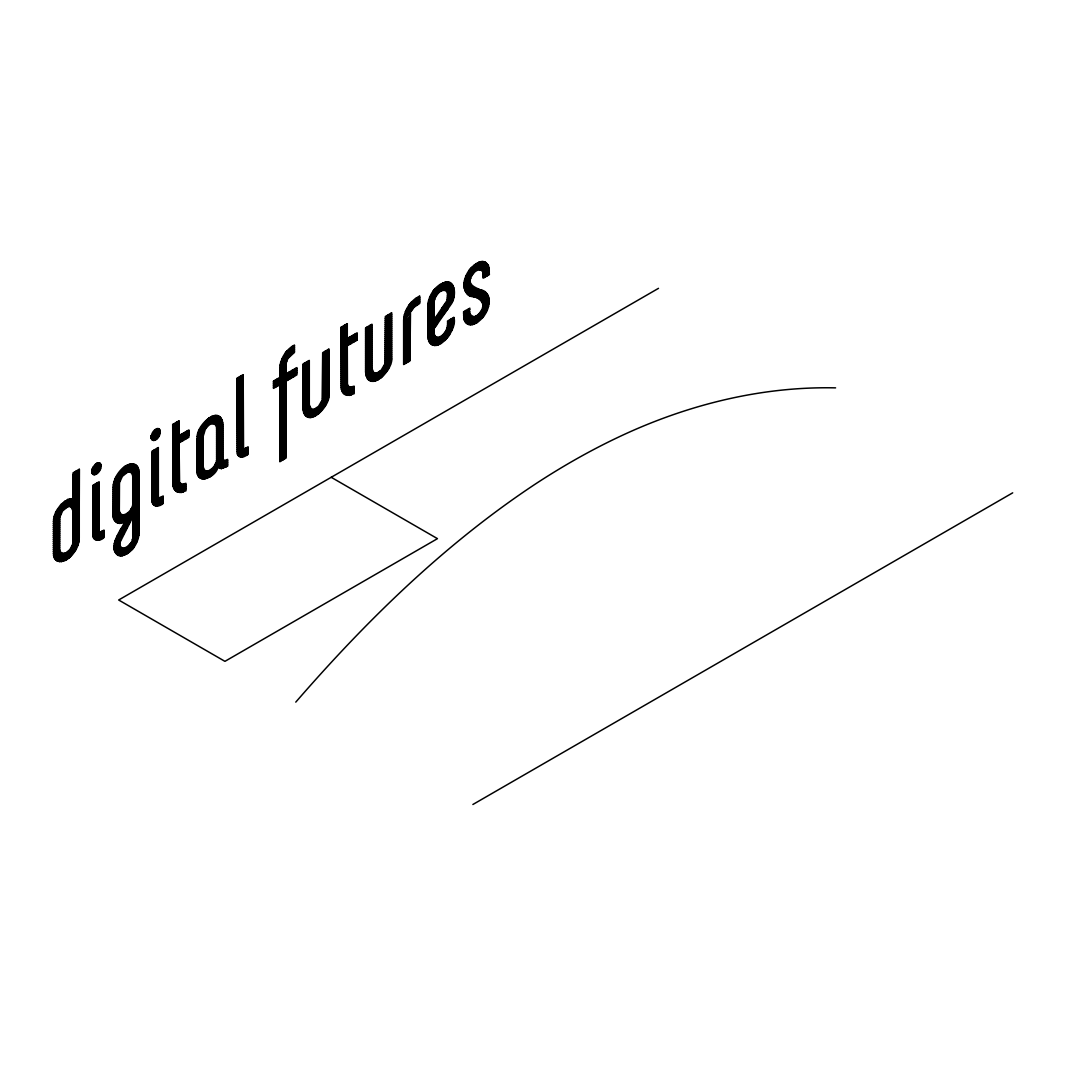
<?xml version="1.0" encoding="UTF-8"?>
<svg xmlns="http://www.w3.org/2000/svg" width="1066" height="1066" viewBox="0 0 1066 1066"><rect width="100%" height="100%" fill="white"/><g stroke="black" fill="none" stroke-linecap="round" stroke-linejoin="round"><path stroke-width="1.5" d="M91.889 470.266L91.889 472.465A6.383 3.691 -60 0 0 93.142 474.437A6.383 3.691 -60 0 0 95.487 474.543L97.392 473.437A6.383 3.691 -60 0 0 100.99 467.201L100.99 465.016A6.383 3.691 -60 0 0 97.432 462.95L95.487 464.03M151.092 436.087L151.092 438.273M197.197 436.567L196.864 470.253C196.704 485.736 216.225 477.155 217.997 466.908L221.208 468.654L227.644 466.162L227.644 459.393L224.54 460.632L222.994 458.86L222.954 424.748C220.462 402.815 196.93 424.934 197.197 436.567L214.133 415.527M434.115 302.011C434.595 296.575 440.604 287.554 446.587 291.151A8.182 4.73 -60 0 1 447.52 294.283L446.947 300.652L434.115 319.653L434.115 302.011L427.772 309.833M410.477 313.351L409.944 360.908L403.641 364.545L403.641 320.2C404.054 309.993 410.61 300.465 419.764 296.055L419.764 303.397L414.021 307.301L403.641 321.839M135.329 464.629C127.56 461.671 120.458 469.306 116.78 475.343A17.562 10.14 -60 0 0 113.289 484.857L112.996 514.158C111.717 521.62 120.884 526.924 125.815 520.435C122.27 527.817 104.055 551.055 120.924 555.999C131.571 554.093 138.58 543.034 139.086 532.734L138.807 470.133A17.536 10.127 -60 0 0 135.329 464.629M73.034 475.01L76.219 471.052M73.034 477.008L79.217 469.32M73.034 479.007L79.39 471.105M73.034 481.006L79.39 473.104M73.034 483.005L79.39 475.103M73.034 485.003L79.39 477.102M73.034 487.002L79.39 479.1M73.034 489.014L79.39 481.112M55.525 512.786L65.119 500.847M73.034 491.013L79.39 483.111M54.219 516.424L67.891 499.408L73.034 498.808L73.034 472.878L79.39 469.213L79.097 540.702A17.389 10.034 -60 0 1 75.593 550.216C71.888 556.199 64.839 563.821 57.084 560.903L63.054 553.454M73.034 493.012L79.39 485.11M92.102 469.293L97.139 463.017M53.606 519.182L69.996 498.795M73.034 495.01L79.39 487.109M91.796 471.678L98.965 462.751M53.34 521.514L71.742 498.621M73.034 497.009L79.39 489.107M92.129 473.264L100.124 463.31M53.3 523.566L60.549 514.545M66.185 507.536L79.39 491.106M92.915 474.29L100.83 464.43M53.3 525.565L59.749 517.543M68.557 506.577L79.39 493.118M94.154 474.743L101.097 466.109M53.3 527.563L59.656 519.662M70.169 506.577L79.39 495.117M96.153 474.263L100.617 468.707M53.3 529.562L59.656 521.66M71.369 507.096L79.39 497.116M53.3 531.574L59.656 523.659M72.248 508.002L79.39 499.115M53.3 533.573L59.656 525.671M72.808 509.308L79.39 501.113M53.3 535.572L59.656 527.67M73.034 511.067L71.076 506.91A9.234 5.33 -60 0 0 67.731 506.803L62.627 510.854L59.803 517.197L59.656 548.883C59.056 553.694 65.053 554.693 67.731 551.548A9.234 5.33 -60 0 0 71.076 547.618A8.755 5.063 -60 0 0 72.888 542.794L73.034 511.067L79.39 503.112M92.769 486.469L94.354 484.51M53.3 537.57L59.656 529.669M73.034 513.026L79.39 505.124M92.769 488.468L97.352 482.778M53.3 539.569L59.656 531.668M73.034 515.025L79.39 507.123M92.769 490.467L99.125 482.565M53.3 541.568L59.656 533.666M73.034 517.023L79.39 509.122M92.769 492.465L99.125 484.564M53.3 543.567L59.656 535.665M73.034 519.022L79.39 511.12M92.769 494.477L99.125 486.576M53.3 545.579L59.656 537.677M73.034 521.021L79.39 513.119M92.769 496.476L99.125 488.574M53.3 547.578L59.656 539.676M73.034 523.02L79.39 515.118M92.769 498.475L99.125 490.573M53.3 549.576L59.656 541.675M73.034 525.032L79.39 517.117M92.769 500.474L99.125 492.572M53.3 551.575L59.656 543.673M73.034 527.03L79.39 519.129M92.769 502.472L99.125 494.571M53.34 553.52L59.656 545.672M73.034 529.029L79.39 521.127M92.769 504.471L99.125 496.569M53.553 555.266L59.656 547.671M73.034 531.028L79.39 523.126M92.769 506.483L99.125 498.582M115.061 478.741L125.108 466.255M53.926 556.798L59.696 549.616M73.034 533.027L79.39 525.125M92.769 508.482L99.125 500.58M113.835 482.272L127.92 464.749M151.119 435.887L156.942 428.639M54.473 558.118L60.042 551.189M73.034 535.025L79.39 527.124M92.769 510.481L99.125 502.579M113.263 484.977L130.105 464.03M151.039 437.993L158.541 428.665M55.179 559.25L60.709 552.361M73.034 537.024L79.39 529.122M92.769 512.48L99.125 504.578M113.036 487.282L131.904 463.79M151.505 439.419L159.567 429.385M56.045 560.17L61.708 553.121M73.034 539.036L79.39 531.135M92.769 514.478L99.125 506.577M112.996 489.321L120.058 480.539M126.241 472.838L133.41 463.923M152.411 440.298L160.153 430.651M73.034 541.035L79.39 533.133M92.769 516.477L99.125 508.575M112.996 491.319L119.392 483.364M128.506 472.038L134.702 464.31M153.797 440.564L160.26 432.53M58.257 561.409L64.893 553.161M72.781 543.354L79.39 535.132M92.769 518.489L99.125 510.587M112.996 493.318L119.312 485.456M130.052 472.105L135.808 464.936M156.222 439.538L159.367 435.634M59.643 561.689L67.918 551.402M71.355 547.111L79.39 537.131M92.769 520.488L99.125 512.586M112.996 495.317L119.312 487.455M131.198 472.678L136.768 465.749M61.282 561.662L79.284 539.263M92.769 522.487L99.125 514.585M112.996 497.316L119.312 489.467M132.024 473.65L137.554 466.775M63.24 561.222L78.924 541.715M92.769 524.485L99.125 516.584M112.996 499.314L119.312 491.466M132.544 475.01L138.18 467.987M172.692 425.054L173.598 423.948M65.652 560.223L78.111 544.713M92.769 526.484L99.125 518.582M112.996 501.313L119.312 493.465M127.48 472.291L122.323 476.369L119.472 482.791L119.312 510.507C121.044 520.888 133.85 509.988 132.73 503.352L132.73 476.689L138.647 469.413M151.972 452.837L154.37 449.852M172.692 427.053L176.596 422.203M69.157 557.864L76.246 549.043M92.769 528.483L99.125 520.581M112.996 503.325L119.312 495.463M132.73 478.767L138.953 471.039M151.972 454.836L157.382 448.12M172.692 429.065L179.048 421.163M92.769 530.495L99.125 522.58M112.996 505.324L119.312 497.462M132.73 480.779L139.086 472.878M151.972 456.834L158.328 448.933M172.692 431.064L179.048 423.162M92.769 532.494L99.125 524.592M112.996 507.323L119.312 499.461M132.73 482.778L139.086 474.876M151.972 458.833L158.328 450.931M172.692 433.062L179.048 425.161M92.782 534.479L99.125 526.591M112.996 509.321L119.312 501.473M132.73 484.777L139.086 476.875M151.972 460.845L158.328 452.943M172.692 435.061L179.048 427.16M92.995 536.211L99.125 528.589M112.996 511.32L119.312 503.472M132.73 486.776L139.086 478.874M151.972 462.844L158.328 454.942M172.692 437.06L179.048 429.158M93.448 537.65L99.125 530.575M112.996 513.319L119.312 505.471M132.73 488.774L139.086 480.873M151.972 464.843L158.328 456.941M172.692 439.059L179.048 431.157M94.141 538.783L99.764 531.787A2.918 1.679 -60 0 0 100.484 531.881L104.015 530.148L104.015 537.53C100.204 541.741 91.942 540.955 92.769 534.066L92.769 485.416L99.125 481.752L99.165 530.881A2.798 1.612 -60 0 0 99.751 531.787M113.063 515.251L119.312 507.469M132.73 490.773L139.086 482.871M151.972 466.841L158.328 458.94M172.692 441.071L179.048 433.156M95.074 539.636L101.71 531.374M113.289 516.97L119.312 509.468M132.73 492.785L139.086 484.883M151.972 468.84L158.328 460.938M172.692 443.07L179.048 435.168M96.246 540.169L104.015 530.508M113.662 518.502L119.379 511.4M132.73 494.784L139.086 486.882M151.972 470.839L158.328 462.937M172.692 445.068L181.353 434.288M97.752 540.302L104.015 532.507M114.195 519.835L119.765 512.919M132.73 496.783L139.086 488.881M151.972 472.851L158.328 464.949M172.692 447.067L184.351 432.556M99.738 539.836L104.015 534.519M114.888 520.981L120.485 514.025M132.73 498.781L139.086 490.88M151.972 474.85L158.328 466.948M172.692 449.066L187.363 430.824M102.483 538.423L104.015 536.518M115.741 521.927L121.511 514.745M132.73 500.78L139.086 492.878M151.972 476.848L158.328 468.947M172.692 451.065L179.048 443.163M179.421 442.696L188.909 430.904M116.74 522.673L122.883 515.038M132.73 502.779L139.086 494.877M151.972 478.847L158.328 470.945M172.692 453.063L179.048 445.162M182.419 440.964L188.909 432.903M117.913 523.233L124.775 514.678M132.544 505.017L139.086 496.889M151.972 480.846L158.328 472.944M172.692 455.075L179.048 447.174M185.417 439.232L188.909 434.915M119.299 523.486L127.973 512.706M131.025 508.908L139.086 498.888M151.972 482.845L158.328 474.943M172.692 457.074L179.048 449.172M121.058 523.299L139.086 500.887M151.972 484.843L158.328 476.942M172.692 459.073L179.048 451.171M236.839 379.283L238.291 377.471M123.589 522.153L139.086 502.885M151.972 486.856L158.328 478.954M172.692 461.072L179.048 453.17M236.839 381.282L241.289 375.738M124.002 523.646L139.086 504.884M151.972 488.854L158.328 480.953M172.692 463.07L179.048 455.169M199.195 430.118L209.163 417.712M236.839 383.28L243.181 375.379M120.271 530.295L139.086 506.883M151.972 490.853L158.328 482.951M172.692 465.069L179.048 457.167M197.823 433.822L211.987 416.193M236.839 385.292L243.181 377.391M116.62 536.824L139.086 508.882M151.972 492.852L158.328 484.95M172.692 467.081L179.048 459.18M236.839 387.291L243.181 379.389M114.995 540.862L130.039 522.14M132.73 518.796L139.086 510.894M151.972 494.851L158.328 486.949M172.692 469.08L179.048 461.178M196.904 438.952L215.892 415.34M236.839 389.29L243.181 381.388M114.328 543.687L126.761 528.216M132.73 520.794L139.086 512.893M151.972 496.849L158.328 488.948M172.692 471.079L179.048 463.177M196.864 441.004L204.006 432.13M210.242 424.375L217.371 415.5M236.839 391.289L243.181 383.387M114.075 546.005L123.483 534.306M132.73 522.793L139.086 514.891M151.972 498.861L158.328 490.96M172.692 473.077L179.048 465.176M196.864 443.003L203.3 434.995M212.44 423.642L218.637 415.94M236.839 393.287L243.181 385.386M114.022 548.071L120.538 539.956M132.73 524.792L139.086 516.89M152.025 500.793L158.328 492.958M172.692 475.076L179.048 467.175M196.864 445.002L203.22 437.1M213.946 423.762L219.729 416.579M236.839 395.286L243.181 387.384M114.209 549.829L119.818 542.861M132.73 526.791L139.086 518.889M152.291 502.459L158.328 494.957M172.692 477.075L179.048 469.173M196.864 447L203.22 439.099M215.066 424.375L220.662 417.419M236.839 397.298L243.181 389.383M114.635 551.309L119.752 544.953M132.73 528.789L139.086 520.888M152.811 503.805L158.408 496.863M172.692 479.087L179.048 471.185M196.864 449.013L203.22 441.111M215.892 425.347L221.435 418.445M236.839 399.297L243.181 391.395M115.235 552.574L120.152 546.458M132.73 530.801L139.086 522.9M153.571 504.871L159.327 497.715M172.692 481.086L179.048 473.184M196.864 451.011L203.22 443.11M216.411 426.706L222.061 419.684M236.839 401.296L243.181 393.394M115.967 553.654L120.924 547.484M132.73 532.8L139.086 524.898M154.57 505.63L161.686 496.783M172.692 483.085L179.048 475.183M196.864 453.01L203.22 445.108M216.611 428.412C217.237 423.722 211.388 422.149 208.63 425.467A9.354 5.397 -60 0 0 205.205 429.571L203.22 436.141L203.22 466.588C204.899 477.608 217.864 465.522 216.611 458.86L216.611 428.412L222.514 421.11M236.839 403.294L243.181 395.393M116.82 554.587L121.964 548.19M132.73 534.799L139.086 526.897M155.823 506.07L163.218 496.876M172.839 484.897L179.048 477.182M196.864 455.009L203.22 447.107M216.611 430.464L222.807 422.736M236.839 405.293L243.181 397.391M117.82 555.359L123.403 548.417M132.717 536.824L139.086 528.896M157.435 506.057L163.218 498.875M173.172 486.496L179.048 479.18M196.864 457.008L203.22 449.106M216.611 432.463L222.954 424.561M236.839 407.292L243.181 399.39M119.032 555.839L125.402 547.911M132.197 539.463L139.086 530.895M159.607 505.377L163.218 500.887M173.638 487.908L179.141 481.059M196.864 459.006L203.22 451.105M216.611 434.462L222.954 426.56M236.839 409.291L243.181 401.389M120.511 556.012L139.086 532.907M162.512 503.765L163.218 502.885M174.264 489.147L179.581 482.512L179.048 442.923L188.909 437.233L188.909 429.931L179.048 435.621L179.048 420.79L172.692 424.455L173.132 486.376A19.481 11.246 -60 0 0 176.849 491.692L180.967 492.505L185.95 490.8L185.95 483.311L182.086 484.31L179.581 482.512M196.864 461.018L203.22 453.117M216.611 436.46L222.954 428.559M236.839 411.303L243.181 403.401M122.284 555.799L138.926 535.105M175.024 490.2L180.367 483.538M196.864 463.017L203.22 455.115M216.611 438.459L222.954 430.557M236.839 413.302L243.181 405.4M285.408 352.873L287.047 350.834M124.442 555.12L138.407 537.744M175.93 491.066L181.473 484.164M196.864 465.016L203.22 457.114M216.611 440.458L222.954 432.556M236.839 415.3L243.181 407.399M281.704 359.482L292.271 346.33M127.121 553.774L137.274 541.155M176.983 491.759L182.952 484.337M196.864 467.015L203.22 459.113M216.611 442.47L222.954 434.568M236.839 417.299L243.181 409.397M280.571 362.893L294.456 345.611M132.091 549.603L134.169 547.018M178.182 492.265L184.991 483.791M196.864 469.013L203.22 461.112M216.611 444.469L222.954 436.567M236.839 419.298L243.181 411.396M280.038 365.558L294.456 347.609M179.581 492.519L185.95 484.59M196.904 470.985L203.22 463.11M216.611 446.467L222.954 438.566M236.839 421.297L243.181 413.395M279.812 367.823L294.456 349.608M181.233 492.479L185.95 486.602M197.09 472.744L203.22 465.109M216.611 448.466L222.954 440.564M236.839 423.309L243.181 415.407M279.798 369.862L286.767 361.187M293.31 353.046L294.456 351.62M183.205 492.012L185.95 488.601M197.45 474.303L203.246 467.081M216.611 450.465L222.954 442.563M236.839 425.307L243.181 417.406M279.798 371.861L286.168 363.932M197.97 475.663L203.526 468.734M216.611 452.464L222.954 444.562M236.839 427.306L243.181 419.404M273.482 381.721L274.402 380.575M279.798 373.86L286.114 366.011M198.649 476.808L204.126 469.986M216.611 454.476L222.954 446.574M236.839 429.305L243.181 421.403M273.482 383.72L277.4 378.843M279.798 375.858L286.114 368.01M199.515 477.728L205.045 470.852M216.611 456.475L222.954 448.573M236.839 431.304L243.181 423.402M273.482 385.719L286.114 370.009M200.555 478.447L206.298 471.292M216.611 458.473L222.954 450.572M236.839 433.302L243.181 425.401M273.482 387.718L286.114 372.007M201.767 478.94L208.03 471.145M216.398 460.739L222.954 452.57M236.839 435.314L243.181 427.413M275.468 387.251L286.408 373.646M203.18 479.18L210.988 469.466M215.079 464.376L222.954 454.569M236.839 437.313L243.181 429.411M278.466 385.519L289.406 371.914M204.859 479.087L222.954 456.568M236.839 439.312L243.181 431.41M279.798 385.865L292.404 370.182M206.951 478.487L222.967 458.553M236.839 441.311L243.181 433.409M279.798 387.864L295.402 368.45M209.762 476.995L223.367 460.072M236.839 443.309L243.181 435.408M279.798 389.876L286.114 382.014M287.474 380.322L296.908 368.583M218.77 467.787L224.513 460.645M236.839 445.308L243.181 437.406M279.798 391.875L286.114 384.013M290.472 378.59L296.908 370.582M219.863 468.427L226.712 459.899M236.839 447.32L243.181 439.419M279.798 393.874L286.114 386.012M293.47 376.858L296.908 372.58M302.944 365.065L304.436 363.213M221.288 468.654L227.644 460.752M236.839 449.319L243.181 441.417M279.798 395.872L286.114 388.011M302.944 367.077L307.448 361.481M223.207 468.267L227.644 462.751M236.852 451.291L243.181 443.416M279.798 397.871L286.114 390.023M302.944 369.076L309.3 361.174M225.646 467.228L227.644 464.749M237.065 453.023L243.181 445.415M279.798 399.87L286.114 392.022M302.944 371.075L309.3 363.173M237.478 454.356L236.839 378.31L243.181 374.646L243.541 448.346A2.918 1.679 -60 0 0 244.554 448.653L248.072 446.934L248.072 454.356C245.18 456.634 239.437 459.006 237.478 454.356L243.195 447.4M279.798 401.882L286.114 394.02M302.944 373.073L309.3 365.172M238.211 455.595L243.861 448.586M279.798 403.881L286.114 396.019M302.944 375.072L309.3 367.17M340.933 327.822L341.666 326.902M239.144 456.448L245.833 448.12M279.798 405.88L286.114 398.018M302.944 377.071L309.3 369.169M340.933 329.82L344.664 325.17M240.316 456.981L248.072 447.334M279.798 407.878L286.114 400.017M302.944 379.083L309.3 371.181M322.678 354.525L325.45 351.074M340.933 331.819L347.289 323.917M241.822 457.114L248.072 449.346M279.798 409.877L286.114 402.029M302.944 381.082L309.3 373.18M322.678 356.524L328.448 349.342M340.933 333.818L347.289 325.916M243.794 456.661L248.072 451.344M279.798 411.876L286.114 404.027M302.944 383.08L309.3 375.179M322.678 358.522L329.034 350.621M340.933 335.817L347.289 327.915M246.539 455.249L248.072 453.343M279.798 413.888L286.114 406.026M302.944 385.079L309.3 377.177M322.678 360.535L329.034 352.633M340.933 337.815L347.289 329.914M279.798 415.887L286.114 408.025M302.944 387.078L309.3 379.176M322.678 362.533L329.034 354.632M340.933 339.827L347.289 331.926M279.798 417.885L286.114 410.024M302.944 389.077L309.3 381.175M322.678 364.532L329.034 356.63M340.933 341.826L347.289 333.925M279.798 419.884L286.114 412.022M302.944 391.089L309.3 383.174M322.678 366.531L329.034 358.629M340.933 343.825L347.289 335.923M279.798 421.883L286.114 414.021M302.944 393.087L309.3 385.186M322.678 368.53L329.034 360.628M340.933 345.824L347.289 337.922M279.798 423.882L286.114 416.033M302.944 395.086L309.3 387.185M322.678 370.528L329.034 362.627M340.933 347.822L349.435 337.256M279.798 425.88L286.114 418.032M302.944 397.085L309.3 389.183M322.678 372.54L329.034 364.639M340.933 349.821L352.433 335.524M279.798 427.892L286.114 420.031M302.944 399.084L309.3 391.182M322.678 374.539L329.034 366.637M340.933 351.833L355.431 333.791M279.798 429.891L286.114 422.029M302.944 401.082L309.3 393.181M322.678 376.538L329.034 368.636M340.933 353.832L347.289 345.93M347.489 345.664L357.137 333.671M279.798 431.89L286.114 424.028M302.944 403.081L309.3 395.18M322.678 378.537L329.034 370.635M340.933 355.831L347.289 347.929M350.501 343.932L357.137 335.67M279.798 433.889L286.114 426.027M302.944 405.093L309.3 397.192M322.678 380.535L329.034 372.634M340.933 357.83L347.289 349.928M353.499 342.199L357.137 337.669M279.798 435.887L286.114 428.039M302.944 407.092L309.3 399.19M322.678 382.534L329.034 374.632M340.933 359.828L347.289 351.927M356.497 340.467L357.137 339.668M365.598 329.141L367.464 326.822M279.798 437.886L286.114 430.038M302.971 409.064L309.3 401.189M322.678 384.546L329.034 376.644M340.933 361.827L347.289 353.925M365.598 331.14L370.475 325.09M279.798 439.898L286.114 432.036M303.144 410.836L309.3 403.188M322.678 386.545L329.034 378.643M340.933 363.826L347.289 355.924M365.598 333.138L371.954 325.237M279.798 441.897L286.114 434.035M303.49 412.409L309.313 405.173M322.678 388.544L329.034 380.642M340.933 365.838L347.289 357.936M365.598 335.15L371.954 327.249M279.798 443.896L286.114 436.034M304.01 413.768L309.606 406.812M322.678 390.542L329.034 382.641M340.933 367.837L347.289 359.935M365.598 337.149L371.954 329.247M279.798 445.894L286.114 438.033M304.689 414.927L310.219 408.051M322.678 392.541L329.034 384.639M340.933 369.835L347.289 361.934M365.598 339.148L371.954 331.246M279.798 447.893L286.114 440.045M305.529 415.887L311.152 408.891A9.061 5.223 -60 0 0 314.537 409.051L318.534 406.319L322.145 400.243L322.678 352.673L329.034 349.008L329.034 393.367C331.419 405.693 306.328 431.144 302.944 408.425L302.944 364.079L309.3 360.401L309.3 404.76L311.219 408.931M322.678 394.54L329.034 386.638M340.933 371.834L347.289 363.932M365.598 341.147L371.954 333.245M279.798 449.892L286.114 442.044M306.528 416.646L312.405 409.331M322.678 396.552L329.034 388.637M340.933 373.833L347.289 365.931M365.598 343.145L371.954 335.244M385.332 318.601L388.477 314.697M279.798 451.904L286.114 444.042M307.688 417.206L314.137 409.184M322.505 398.764L329.034 390.649M340.933 375.832L347.289 367.93M365.598 345.144L371.954 337.242M385.332 320.599L391.475 312.951M279.798 453.903L286.114 446.041M309.033 417.526L316.855 407.798M321.399 402.135L329.034 392.648M340.933 377.844L347.289 369.942M365.598 347.156L371.954 339.255M385.332 322.598L391.688 314.697M279.798 455.902L286.114 448.04M310.619 417.552L328.968 394.726M340.933 379.842L347.289 371.941M365.598 349.155L371.954 341.253M385.332 324.597L391.688 316.695M279.798 457.9L286.114 450.039M312.511 417.192L328.648 397.125M340.933 381.841L347.289 373.939M365.598 351.154L371.954 343.252M385.332 326.596L391.688 318.694M279.798 459.899L286.114 452.051M314.83 416.313L327.928 400.03M340.933 383.84L347.289 375.938M365.598 353.152L371.954 345.251M385.332 328.608L391.688 320.706M280.118 461.498L286.114 454.049M318.028 414.341L326.316 404.014M340.933 385.839L347.289 377.937M365.598 355.151L371.954 347.25M385.332 330.607L391.688 322.705M283.116 459.766L286.114 456.048M341.067 387.678L347.289 379.936M365.598 357.15L371.954 349.248M385.332 332.605L391.688 324.704M341.373 389.237L340.933 327.329L347.289 323.664L347.289 338.495L357.137 332.805L357.137 340.094L347.289 345.784L347.436 384.226L348.449 386.252L350.328 387.185L354.192 386.185L354.192 393.66L349.208 395.379L345.091 394.567A19.481 11.246 -60 0 1 341.373 389.237L347.289 381.948M365.598 359.162L371.954 351.247M385.332 334.604L391.688 326.702M408.664 305.596L411.583 301.958M341.853 390.702L347.369 383.84M365.598 361.161L371.954 353.259M385.332 336.603L391.688 328.701M405.44 311.592L416.326 298.067M342.466 391.942L347.796 385.319M365.598 363.16L371.954 355.258M385.332 338.602L391.688 330.7M404.347 314.95L419.351 296.295M343.212 393.008L348.555 386.372M365.598 365.158L371.954 357.257M385.332 340.614L391.688 332.712M403.841 317.588L419.764 297.774M344.105 393.9L349.648 387.011M365.598 367.157L371.954 359.255M385.332 342.612L391.688 334.711M403.654 319.827L419.764 299.786M345.157 394.593L351.087 387.211M365.598 369.156L371.954 361.254M385.332 344.611L391.688 336.709M417.352 304.783L419.764 301.785M346.357 395.113L353.099 386.718M365.598 371.155L371.954 363.253M385.332 346.61L391.688 338.708M403.641 323.851L409.97 315.962M347.743 395.379L354.192 387.358M365.638 373.113L371.954 365.265M385.332 348.609L391.688 340.707M403.641 325.85L409.944 318.001M349.368 395.353L354.192 389.356M365.838 374.872L371.954 367.264M385.332 350.607L391.688 342.706M403.641 327.848L409.944 320M432.689 291.698L435.181 288.606M351.327 394.913L354.192 391.355M366.211 376.405L371.994 369.222M385.332 352.619L391.688 344.718M403.641 329.847L409.944 321.999M429.585 297.561L440.178 284.395M366.744 377.75L372.314 370.808M385.332 354.618L391.688 346.716M403.641 331.846L409.944 323.997M428.465 300.958L443.003 282.89M367.437 378.883L372.967 371.994M385.332 356.617L391.688 348.715M403.641 333.845L409.944 326.009M427.946 303.61L445.228 282.117M368.303 379.816L373.939 372.794A9.061 5.223 -60 0 0 377.191 372.873L381.188 370.142L384.799 364.066L385.332 316.509L391.688 312.831L391.688 357.19C394.087 369.516 368.983 394.966 365.598 372.247L365.598 327.902L371.954 324.224L371.954 368.583L373.873 372.754M385.332 358.616L391.688 350.714M403.641 335.843L409.944 328.008M427.772 305.822L447.08 281.797C456.594 283.236 455.475 297.054 451.598 303.57L434.115 328.568L434.262 334.044A9.088 5.25 -60 0 0 436.047 336.869A9.021 5.21 -60 0 0 439.365 337.016C445.428 334.457 448.36 327.342 447.52 321.066L453.836 317.415C458.633 330.513 432.223 360.601 427.772 336.23L427.772 306.235C428.239 295.335 435.887 283.942 446.987 281.81M369.316 380.549L375.245 373.167M385.332 360.614L391.688 352.713M403.641 337.855L409.944 330.007M427.772 307.834L434.688 299.226M441.391 290.871L448.639 281.877M370.502 381.082L377.058 372.927M385.106 362.906L391.688 354.712M403.641 339.854L409.944 332.006M443.629 290.099L449.919 282.29M371.874 381.375L380.042 371.208M383.72 366.637L391.688 356.71M403.641 341.853L409.944 334.004M427.772 311.832L434.115 303.93M445.188 290.165L450.958 282.983M373.486 381.361L391.595 358.829M403.641 343.852L409.944 336.003M427.772 313.83L434.115 305.929M446.268 290.818L451.851 283.876M375.432 380.948L391.235 361.281M403.641 345.85L409.944 338.015M427.772 315.842L434.115 307.941M447.04 291.857L452.637 284.902M377.817 379.976L390.449 364.266M403.641 347.849L409.944 340.014M427.772 317.841L434.115 309.94M447.467 293.337L453.29 286.088M381.202 377.764L388.637 368.503M403.641 349.861L409.944 342.013M427.772 319.84L434.115 311.938M447.52 295.269L453.743 287.514M403.641 351.86L409.944 344.012M427.772 321.839L434.115 313.937M447.52 297.267L453.943 289.286M468.88 270.697L473.984 265.101L479.207 262.076A17.416 10.047 -60 0 1 485.656 262.369L488.375 265.541L489.374 274.588L483.125 278.186L482.978 272.869A8.968 5.183 -60 0 0 481.219 270.084L477.981 269.925L475.343 271.444A8.941 5.157 -60 0 0 472.051 275.401C463.763 288.739 484.457 287.713 488.321 296.095C491.559 307.075 484.044 319.68 473.944 324.184A17.935 10.354 -60 0 1 467.401 323.944A17.616 10.167 -60 0 1 463.87 318.454L463.577 311.792L469.84 308.181C467.614 313.564 473.117 319.773 477.808 314.803A8.941 5.157 -60 0 0 481.112 310.859C487.002 302.784 477.488 295.935 469.64 295.988C459.539 289.113 464.589 274.588 471.612 267.3M403.641 353.859L409.944 346.01M427.772 323.837L434.115 315.936M447.347 299.479L453.943 291.284M465.629 276.734L476.342 263.422M403.641 355.857L409.944 348.009M427.772 325.836L434.115 317.935M441.857 308.314L453.943 293.283M464.536 280.105L478.94 262.169M403.641 357.856L409.944 350.021M427.772 327.848L453.943 295.282M464.016 282.757L481.006 261.61M403.641 359.855L409.944 352.02M427.772 329.847L453.903 297.321M463.803 285.022L482.698 261.503M403.641 361.867L409.944 354.019M427.772 331.846L453.41 299.932M463.95 286.834L470.719 278.413M477.328 270.191L484.137 261.73M403.641 363.866L409.944 356.017M427.772 333.845L448.2 308.42M464.283 288.42L470.186 281.078M479.367 269.645L485.35 262.196M405.613 363.399L409.944 358.016M427.772 335.843L437.473 323.771M464.709 289.899L470.346 282.876M480.793 269.885L486.416 262.889M408.611 361.667L409.944 360.015M427.852 337.749L434.115 329.94M465.242 291.231L470.839 284.262M481.845 270.564L487.309 263.782M428.106 339.428L434.115 331.952M465.869 292.444L471.505 285.435M482.592 271.643L488.041 264.861M428.519 340.907L434.222 333.818M466.615 293.523L472.305 286.434M483.018 273.109L488.628 266.14M429.105 342.186L434.648 335.284M467.468 294.456L473.251 287.274M483.125 274.988L489.041 267.633M429.851 343.265L435.394 336.363M468.44 295.255L474.303 287.953M483.125 276.987L489.294 269.312M430.744 344.145L436.434 337.069M447.52 323.278L450.838 319.147M469.506 295.922L475.463 288.513M484.31 277.506L489.374 271.204M431.81 344.824L437.846 337.309M447.493 325.303L453.836 317.428M470.692 296.441L476.729 288.939M487.322 275.774L489.374 273.216M433.036 345.291L439.845 336.829M447.067 327.835L453.836 319.427M471.998 296.828L478.088 289.259M434.488 345.504L453.823 321.439M473.411 297.068L479.513 289.472M436.194 345.384L453.663 323.651M474.85 297.281L480.966 289.672M438.246 344.824L453.197 326.223M463.577 313.311L465.842 310.486M476.222 297.587L482.298 290.019M440.791 343.652L452.224 329.434M463.577 315.309L468.853 308.754M477.501 297.987L483.511 290.512M444.895 340.547L449.719 334.551M463.683 317.175L469.84 309.526M478.687 298.52L484.604 291.138M463.95 318.841L469.84 311.525M479.767 299.173L485.59 291.924M464.39 320.306L469.973 313.364M480.739 299.959L486.469 292.83M464.989 321.559L470.439 314.776M481.579 300.918L487.229 293.883M465.749 322.612L471.225 315.803M482.272 302.051L487.882 295.069M466.668 323.464L472.318 316.442M482.805 303.397L488.428 296.388M467.747 324.131L473.77 316.629M482.978 305.182L488.868 297.854M468.987 324.584L475.836 316.069M482.445 307.847L489.201 299.439M470.439 324.784L489.361 301.252M472.145 324.65L489.121 303.53M474.21 324.091L488.548 306.248M476.835 322.838L487.349 309.753M482.059 318.321L483.511 316.522M295.775 702.121C366.597 620.479 444.735 544.06 535.132 484.191A744.508 429.851 -60 0 1 636.189 429.105C698.95 402.015 767.054 386.358 835.597 387.864M154.69 429.851L156.595 428.745A6.383 3.691 -60 0 1 160.193 430.824L160.193 433.023A6.383 3.691 -60 0 1 156.635 439.192L154.69 440.365M658.495 288.34L118.672 599.998L224.939 661.346L437.46 538.65L331.206 477.288M472.878 804.497L1012.7 492.838M68.011 499.354L61.028 504.338L57.031 509.828A17.736 10.247 -60 0 0 53.593 519.275L53.593 555.439A17.429 10.06 -60 0 0 57.084 560.903M132.73 476.689L132.584 475.223A9.021 5.21 -60 0 0 127.547 472.318M154.89 440.191A6.383 3.691 -60 0 1 151.332 438.139M151.332 436.127A6.383 3.691 -60 0 1 152.585 432.703M152.545 432.583A6.383 3.691 -60 0 1 154.89 429.771M91.889 470.452A6.383 3.691 -60 0 1 93.142 467.015M93.342 466.948A6.383 3.691 -60 0 1 95.687 464.136M119.832 542.714C119.645 554.653 134.423 543.927 132.73 536.398L132.73 517.143L119.832 542.714M280.078 365.265L279.798 377.457L273.482 381.108L273.482 388.397L279.798 384.759L279.798 461.685L286.114 458.034L286.114 381.108L296.908 374.872L296.908 367.583L286.114 373.82L286.261 363.24A9.141 5.277 -60 0 1 288.087 358.309L294.456 352.38L294.456 345.051C286.847 349.048 281.571 356.857 280.078 365.265M158.328 447.573L151.972 451.238L151.972 499.874C151.145 506.776 159.407 507.563 163.218 503.352L163.218 495.97L159.687 497.702A2.918 1.679 -60 0 1 158.954 497.609A2.798 1.612 -60 0 1 158.368 496.703L158.328 447.573"/></g></svg>
